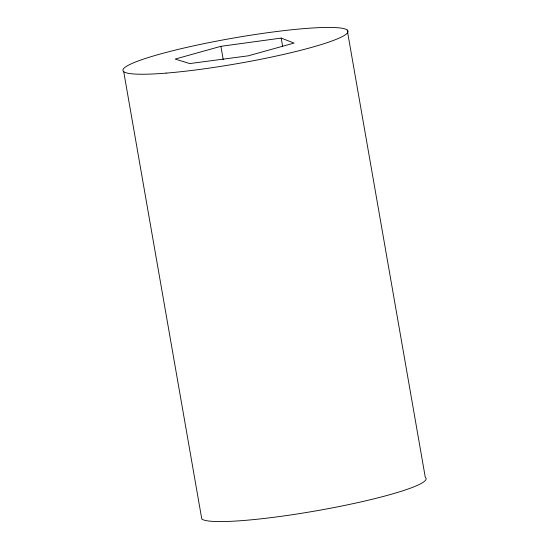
<?xml version="1.0" encoding="UTF-8"?>
<svg xmlns="http://www.w3.org/2000/svg" width="549" height="549" viewBox="0 0 549 549"><rect width="100%" height="100%" fill="white"/><g stroke="black" fill="none" stroke-linecap="round" stroke-linejoin="round"><path stroke-width="0.82" d="M220.897 46.322L175.165 59.066L189.721 63.574L248.333 55.813L294.065 43.069L281.184 38.087L220.897 46.322L223.23 59.676M347.215 29.996L425.283 477.328A114.254 12.936 -9.9 0 1 327.177 508.848A114.254 12.936 -9.9 0 1 201.785 519.004L123.717 71.672M281.184 38.087L282.639 46.432M166.093 73.12A114.254 12.936 -9.9 0 0 346.934 33.475A114.254 12.936 -9.9 0 0 193.365 45.91A114.254 12.936 -9.9 0 0 166.093 73.12"/></g></svg>
